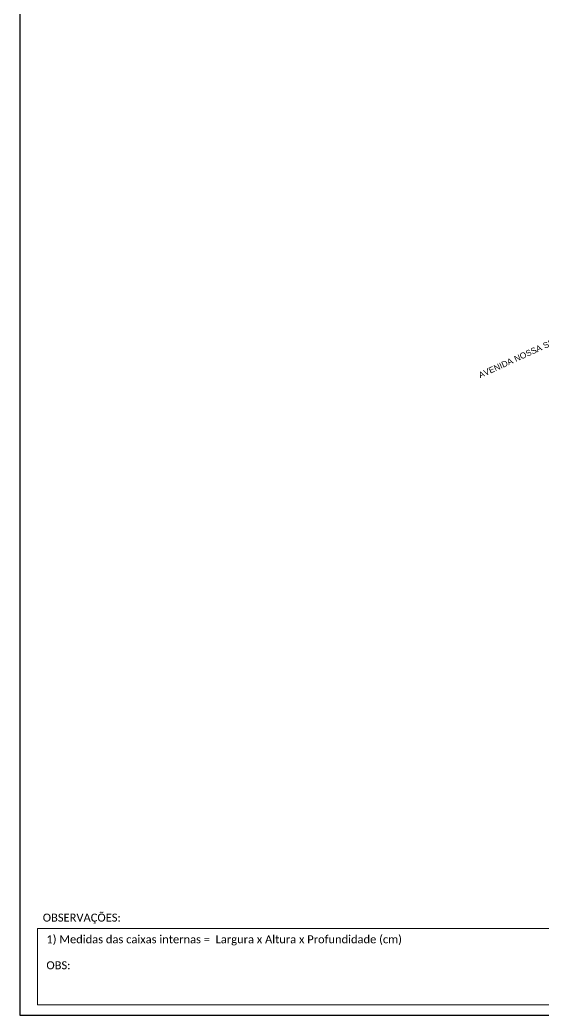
# Model space of a CAD drawing. Header units: inches. Extents: x 4735 to 6467, y 1468 to 2062.
# Drawn here: x 4735.1 to 4931, y 1468.4 to 1841.3 of the extents above; entities that cross this region are included whole.
import ezdxf

# ---------------------------------------------------------------- set-up
doc = ezdxf.new("R2010")
doc.units = ezdxf.units.IN
doc.header["$MEASUREMENT"] = 0
doc.layers.add('Segmento de Logradouro Texto', color=238, linetype='Continuous')
doc.styles.add('DIGICADE', font='arial.ttf')
doc.styles.add('WMF-Calibri0', font='calibri.ttf')

msp = doc.modelspace()

# ---------------------------------------------------------------- linework, layer by layer
at = {"color": 0, "lineweight": 0}
for p, q in [((4741.66, 1500.76), (5019.91, 1500.76)), ((4741.66, 1472.25), (4741.66, 1500.76)), ((5019.91, 1472.25), (4741.66, 1472.25))]:
    msp.add_line(p, q, dxfattribs=at)
msp.add_lwpolyline([(4735.1, 1468.37), (5573.67, 1468.37), (5573.67, 2062.37), (4735.1, 2062.37), (4735.1, 1468.37)])

# ---------------------------------------------------------------- texts
at = {"lineweight": 0, "char_height": 3, "width": 277.1819, "attachment_point": 1, "style": 'WMF-Calibri0'}
for s, insert in [('OBSERVAÇÕES:', (4743.66, 1506.4)), ('1) Medidas das caixas internas =  Largura x Altura x Profundidade (cm)', (4745.02, 1498.28)), ('OBS: ', (4745.02, 1488.54))]:
    msp.add_mtext(s, dxfattribs=dict(at, insert=insert))
at = {"layer": 'Segmento de Logradouro Texto', "color": 7, "linetype": 'Continuous', "style": 'DIGICADE'}
msp.add_text('AVENIDA NOSSA SENHORA DE COPACABANA', height=2.25, rotation=24.4957, dxfattribs=at).set_placement((4907.48, 1706.98))

doc.saveas('drawing.dxf')
